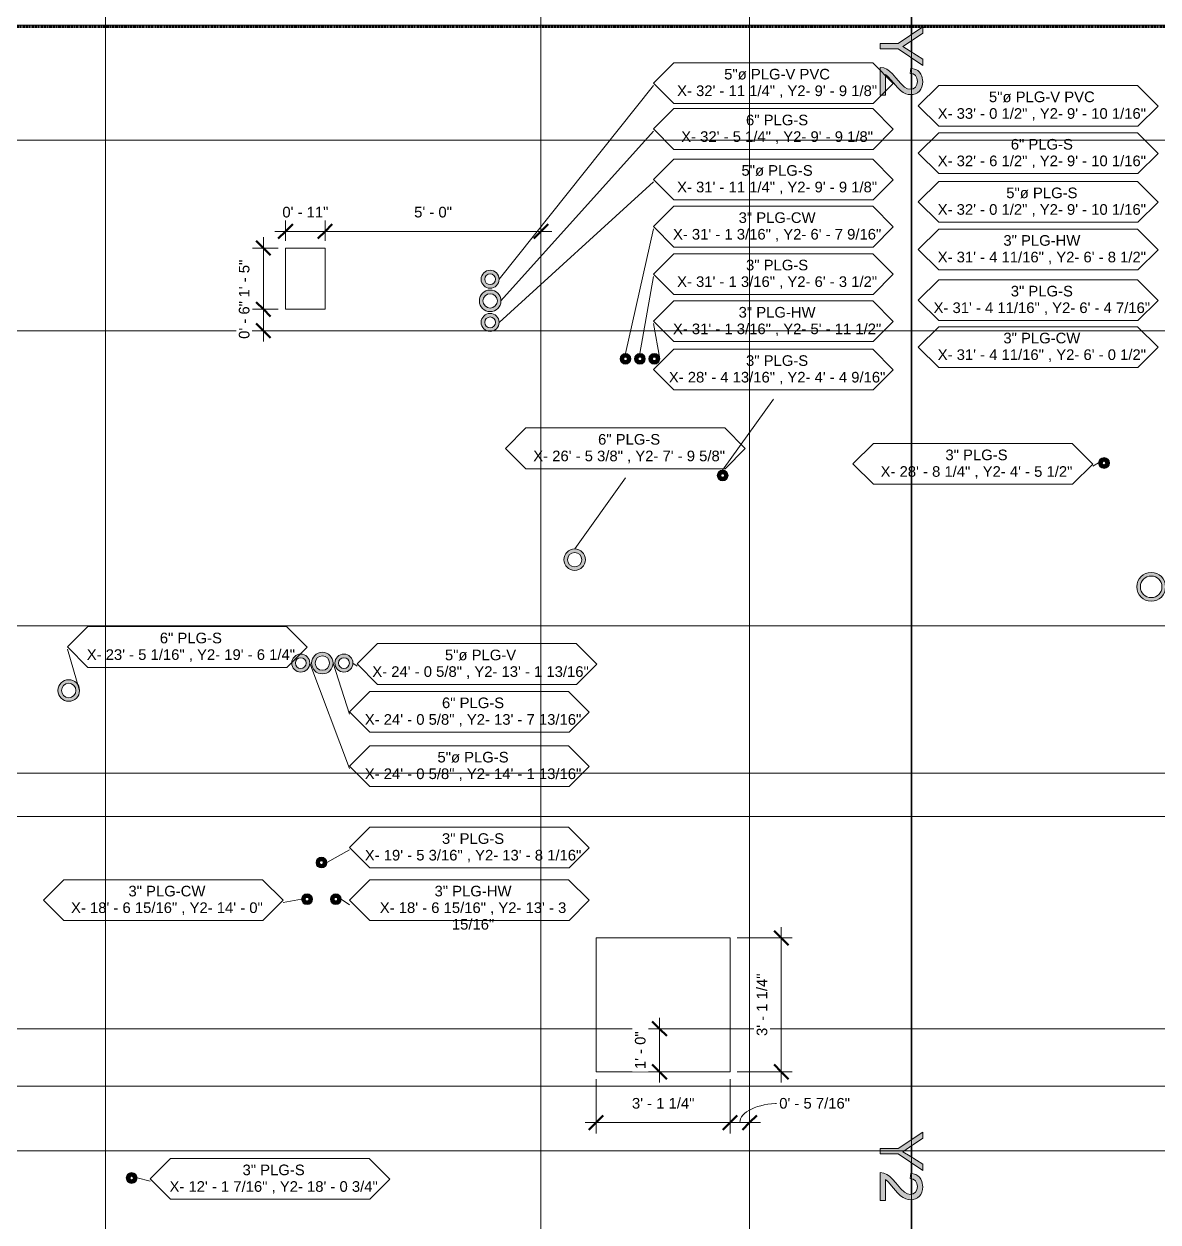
# Model space of a CAD drawing. Header units: inches. Extents: x -3670 to 241, y -250 to 1795.
# Drawn here: x -2154.7 to -1839.5, y 439.3 to 772.3 of the extents above; entities that cross this region are included whole.
import ezdxf

# ---------------------------------------------------------------- set-up
doc = ezdxf.new("R2010")
doc.units = ezdxf.units.IN
doc.header["$MEASUREMENT"] = 0
doc.linetypes.add('Dash', pattern=[0.25, 0.125, -0.125])
for name, color, linetype, lineweight in [('A-ANNO-DIMS', 211, 'Continuous', 9), ('A-ANNO-DIMS-32', 211, 'Continuous', 9), ('A-ANNO-MATC', 214, 'Dash', 140), ('A-DETL-MBND', 5, 'Continuous', 9), ('A-FLOR', 252, 'Continuous', 18), ('A-GENM', 13, 'Continuous', 9), ('A-GENM-IDEN', 13, 'Continuous', 9), ('S-GRID', 1, 'Continuous', 9)]:
    doc.layers.add(name, color=color, linetype=linetype, lineweight=lineweight)
doc.styles.add('Arial_1', font='arial.ttf', dxfattribs={"height": 2.950599})
doc.dimstyles.new('Linear_-_3_32__QAQC', dxfattribs={"dimscale": 12, "dimtxt": 3, "dimasz": 0.333333, "dimexe": 0.25, "dimexo": 0.166667, "dimgap": 0.25, "dimtad": 1, "dimdec": 4, "dimrnd": 0.0625, "dimzin": 1, "dimdsep": 46, "dimlunit": 4, "dimtxsty": 'Arial_1', "dimblk1": 'OBLIQUE', "dimblk2": 'OBLIQUE', "dimsah": 1, "dimcen": 0.09, "dimdle": 0.25, "dimadec": 0, "dimazin": 0, "dimtfac": 1, "dimtdec": 4, "dimtix": 1, "dimtmove": 0, "dimatfit": 3, "dimfxl": 1, "dimtvp": 1, "dimtfill": 1, "dimfrac": 2, "dimtolj": 1, "dimtzin": 0, "dimarcsym": 2})
doc.dimstyles.new('Linear_-_3_32__QAQC_2', dxfattribs={"dimscale": 12, "dimtxt": 3, "dimasz": 0.333333, "dimexe": 0.25, "dimexo": 0.166667, "dimgap": 0.25, "dimtad": 1, "dimdec": 4, "dimrnd": 0.0625, "dimzin": 1, "dimdsep": 46, "dimlunit": 4, "dimtxsty": 'Arial_1', "dimblk1": 'OBLIQUE', "dimblk2": 'OBLIQUE', "dimsah": 1, "dimcen": 0.09, "dimdle": 0.25, "dimadec": 0, "dimazin": 0, "dimtfac": 1, "dimtdec": 4, "dimtix": 1, "dimtmove": 1, "dimatfit": 3, "dimfxl": 1, "dimtvp": 1, "dimtfill": 1, "dimfrac": 2, "dimtolj": 1, "dimtzin": 0, "dimarcsym": 2})

# ---------------------------------------------------------------- blocks, each defined once
blk = doc.blocks.new('TBC_Round Sleeve - Floor or Wall - TBC_Round Sleeve - Floor or Wall-1542576-01 - SECOND LEVEL - PENENTRATIONS')
at = {"layer": 'A-DETL-MBND'}
h = blk.add_hatch(color=256, dxfattribs=at)
h.paths.add_polyline_path([(-4, 0), (-3.86, -1.04), (-3.46, -2), (-2.83, -2.83), (-2, -3.46), (-1.04, -3.86), (0, -4), (1.04, -3.86), (2, -3.46), (2.83, -2.83), (3.46, -2), (3.86, -1.04), (4, 0), (3.86, 1.04), (3.46, 2), (2.83, 2.83), (2, 3.46), (1.04, 3.86), (0, 4), (-1.04, 3.86), (-2, 3.46), (-2.83, 2.83), (-3.46, 2), (-3.86, 1.04)], flags=0)
h.paths.add_polyline_path([(-3, 0), (-2.9, 0.78), (-2.6, 1.5), (-2.12, 2.12), (-1.5, 2.6), (-0.78, 2.9), (0, 3), (0.78, 2.9), (1.5, 2.6), (2.12, 2.12), (2.6, 1.5), (2.9, 0.78), (3, 0), (2.9, -0.78), (2.6, -1.5), (2.12, -2.12), (1.5, -2.6), (0.78, -2.9), (0, -3), (-0.78, -2.9), (-1.5, -2.6), (-2.12, -2.12), (-2.6, -1.5), (-2.9, -0.78)], flags=0)
for radius, start, end in [(4, 360, 180), (3, 0, 180), (4, 180, 360), (3, 180, 0)]:
    blk.add_arc((0, 0), radius, start, end, dxfattribs=at)
blk = doc.blocks.new('TBC_Round Sleeve - Floor or Wall - TBC_Round Sleeve - Floor or Wall-1542573-01 - SECOND LEVEL - PENENTRATIONS')
at = {"layer": 'A-DETL-MBND'}
h = blk.add_hatch(color=256, dxfattribs=at)
h.paths.add_polyline_path([(-1.5, 0), (-1.45, -0.39), (-1.3, -0.75), (-1.06, -1.06), (-0.75, -1.3), (-0.39, -1.45), (0, -1.5), (0.39, -1.45), (0.75, -1.3), (1.06, -1.06), (1.3, -0.75), (1.45, -0.39), (1.5, 0), (1.45, 0.39), (1.3, 0.75), (1.06, 1.06), (0.75, 1.3), (0.39, 1.45), (0, 1.5), (-0.39, 1.45), (-0.75, 1.3), (-1.06, 1.06), (-1.3, 0.75), (-1.45, 0.39)], flags=0)
h.paths.add_polyline_path([(-0.5, 0), (-0.48, 0.13), (-0.43, 0.25), (-0.35, 0.35), (-0.25, 0.43), (-0.13, 0.48), (0, 0.5), (0.13, 0.48), (0.25, 0.43), (0.35, 0.35), (0.43, 0.25), (0.48, 0.13), (0.5, 0), (0.48, -0.13), (0.43, -0.25), (0.35, -0.35), (0.25, -0.43), (0.13, -0.48), (0, -0.5), (-0.13, -0.48), (-0.25, -0.43), (-0.35, -0.35), (-0.43, -0.25), (-0.48, -0.13)], flags=0)
for radius, start, end in [(1.5, 360, 180), (0.5, 0, 180), (1.5, 180, 360), (0.5, 180, 0)]:
    blk.add_arc((0, 0), radius, start, end, dxfattribs=at)
blk = doc.blocks.new('TBC_Round Sleeve - Floor or Wall - TBC_Round Sleeve - Floor or Wall-1542574-01 - SECOND LEVEL - PENENTRATIONS')
at = {"layer": 'A-DETL-MBND'}
h = blk.add_hatch(color=256, dxfattribs=at)
h.paths.add_polyline_path([(-2.5, 0), (-2.41, -0.65), (-2.17, -1.25), (-1.77, -1.77), (-1.21, -2.18), (-0.65, -2.41), (0, -2.5), (0.65, -2.41), (1.25, -2.17), (1.77, -1.77), (2.17, -1.25), (2.41, -0.65), (2.5, 0), (2.41, 0.65), (2.17, 1.25), (1.77, 1.77), (1.25, 2.17), (0.65, 2.41), (0, 2.5), (-0.65, 2.41), (-1.25, 2.17), (-1.77, 1.77), (-2.17, 1.25), (-2.41, 0.65)], flags=0)
h.paths.add_polyline_path([(-1.5, 0), (-1.45, 0.39), (-1.3, 0.75), (-1.06, 1.06), (-0.75, 1.3), (-0.39, 1.45), (0, 1.5), (0.39, 1.45), (0.75, 1.3), (1.06, 1.06), (1.3, 0.75), (1.45, 0.39), (1.5, 0), (1.45, -0.39), (1.3, -0.75), (1.06, -1.06), (0.75, -1.3), (0.39, -1.45), (0, -1.5), (-0.39, -1.45), (-0.75, -1.3), (-1.06, -1.06), (-1.3, -0.75), (-1.45, -0.39)], flags=0)
for radius, start, end in [(2.5, 360, 180), (1.5, 0, 180), (2.5, 180, 360), (1.5, 180, 0)]:
    blk.add_arc((0, 0), radius, start, end, dxfattribs=at)
blk = doc.blocks.new('TBC_Round Sleeve - Floor or Wall - TBC_Round Sleeve - Floor or Wall-1542575-01 - SECOND LEVEL - PENENTRATIONS')
at = {"layer": 'A-DETL-MBND'}
h = blk.add_hatch(color=256, dxfattribs=at)
h.paths.add_polyline_path([(-3, 0), (-2.9, -0.78), (-2.6, -1.5), (-2.12, -2.12), (-1.5, -2.6), (-0.78, -2.9), (0, -3), (0.78, -2.9), (1.5, -2.6), (2.12, -2.12), (2.6, -1.5), (2.9, -0.78), (3, 0), (2.9, 0.78), (2.6, 1.5), (2.12, 2.12), (1.5, 2.6), (0.78, 2.9), (0, 3), (-0.78, 2.9), (-1.5, 2.6), (-2.12, 2.12), (-2.6, 1.5), (-2.9, 0.78), (-2.97, 0.19)], flags=0)
h.paths.add_polyline_path([(-2, 0), (-1.93, 0.52), (-1.73, 1), (-1.41, 1.41), (-1, 1.73), (-0.52, 1.93), (0, 2), (0.52, 1.93), (1, 1.73), (1.41, 1.41), (1.73, 1), (1.93, 0.52), (2, 0), (1.93, -0.52), (1.73, -1), (1.41, -1.41), (1, -1.73), (0.52, -1.93), (0, -2), (-0.52, -1.93), (-1, -1.73), (-1.41, -1.41), (-1.73, -1), (-1.93, -0.52)], flags=0)
for radius, start, end in [(3, 360, 180), (2, 0, 180), (3, 180, 360), (2, 180, 0)]:
    blk.add_arc((0, 0), radius, start, end, dxfattribs=at)
blk = doc.blocks.new('Control_Line - TBC_3D ControlLine_Y-1534558-01 - SECOND LEVEL - PENENTRATIONS')
at = {"layer": 'A-GENM'}
h = blk.add_hatch(color=256, dxfattribs=at)
h.paths.add_polyline_path([(1536, -0.06), (1536, 0.12), (1534.81, 0.12), (1534.64, -0.13), (1536, -0.12), (1536, -0.09)], flags=0)
h.paths.add_polyline_path([(1533.19, 0.12), (1529.89, 0.12), (1530.05, -0.13), (1533.03, -0.12), (1533.19, 0.12)], flags=0)
h.paths.add_polyline_path([(1528.31, -0.13), (1528.14, 0.12), (1431.14, 0.12), (1431.5, -0.13), (1526.12, -0.13)], flags=0)
h.paths.add_polyline_path([(1430.67, 0.11), (1430.67, 0.12), (1237.73, 0.11), (1237.76, -0.13), (1430.67, -0.12), (1430.67, 0.09)], flags=0)
h.paths.add_polyline_path([(1236.25, -0.13), (1236.2, 0.12), (1231.94, 0.11), (1231.9, -0.13), (1236.13, -0.13)], flags=0)
h.paths.add_polyline_path([(1230.46, 0.12), (1227.6, 0.11), (1227.44, -0.13), (1230.4, -0.11), (1230.46, 0.12)], flags=0)
h.paths.add_polyline_path([(1225.99, 0.12), (1222.69, 0.11), (1222.85, -0.13), (1225.84, -0.11), (1225.99, 0.12)], flags=0)
h.paths.add_polyline_path([(1221.11, -0.13), (1220.94, 0.12), (1070.11, 0.11), (1070, 0), (1070.13, -0.13), (1218.92, -0.13)], flags=0)
h.paths.add_polyline_path([(1070, 0), (1069.99, 0.01), (1069.88, 0.12), (930.53, 0.11), (930.56, -0.13), (1069.89, -0.11), (1069.98, -0.02)], flags=0)
h.paths.add_polyline_path([(929.05, -0.13), (929, 0.12), (924.75, 0.11), (924.7, -0.13), (928.93, -0.13)], flags=0)
h.paths.add_polyline_path([(923.26, 0.12), (920.41, 0.11), (920.24, -0.13), (923.2, -0.11), (923.26, 0.12)], flags=0)
h.paths.add_polyline_path([(918.79, 0.12), (915.49, 0.11), (915.65, -0.13), (918.64, -0.11), (918.79, 0.12)], flags=0)
h.paths.add_polyline_path([(913.91, -0.13), (913.74, 0.12), (623.33, 0.12), (623.36, -0.13), (911.72, -0.13)], flags=0)
h.paths.add_polyline_path([(621.85, -0.13), (621.8, 0.12), (617.55, 0.12), (617.5, -0.13), (621.73, -0.13)], flags=0)
h.paths.add_polyline_path([(616.06, 0.12), (613.21, 0.12), (613.04, -0.13), (616, -0.12), (616.06, 0.12)], flags=0)
h.paths.add_polyline_path([(611.59, 0.12), (608.29, 0.12), (608.45, -0.13), (611.44, -0.12), (611.59, 0.12)], flags=0)
h.paths.add_polyline_path([(606.71, -0.13), (606.54, 0.12), (372.54, 0.12), (372.9, -0.13), (604.52, -0.13)], flags=0)
h.paths.add_polyline_path([(372.07, -0.06), (372.07, 0.12), (316.13, 0.12), (316.16, -0.13), (372.07, -0.12), (372.07, -0.08)], flags=0)
h.paths.add_polyline_path([(314.65, -0.13), (314.6, 0.12), (310.35, 0.12), (310.3, -0.13), (314.53, -0.13)], flags=0)
h.paths.add_polyline_path([(308.86, 0.12), (306.01, 0.12), (305.84, -0.13), (308.8, -0.12), (308.86, 0.12)], flags=0)
h.paths.add_polyline_path([(304.39, 0.12), (301.09, 0.12), (301.25, -0.13), (304.24, -0.12), (304.39, 0.12)], flags=0)
h.paths.add_polyline_path([(299.51, -0.13), (299.34, 0.12), (222.54, 0.12), (222.9, -0.13), (297.92, -0.13)], flags=0)
h.paths.add_polyline_path([(222.07, 0.09), (222.07, 0.12), (99.94, 0.12), (100.3, -0.13), (222.07, -0.12), (222.07, 0.08)], flags=0)
h.paths.add_polyline_path([(99.47, 0.11), (99.47, 0.12), (8.93, 0.12), (8.96, -0.13), (99.47, -0.12), (99.47, 0.11)], flags=0)
h.paths.add_polyline_path([(7.45, -0.13), (7.4, 0.12), (3.15, 0.12), (3.1, -0.13), (7.33, -0.13)], flags=0)
h = blk.add_hatch(color=256, dxfattribs=at)
h.paths.add_polyline_path([(623.54, -7.23), (617.74, -7.23), (618.41, -6.48), (620.1, -5.06), (621.39, -3.93), (622.22, -3.04), (622.74, -2.3), (623.09, -1.59), (623.29, -0.9), (623.36, -0.19), (623.29, 0.48), (623.11, 1.1), (622.81, 1.66), (622.38, 2.16), (621.85, 2.57), (621.23, 2.87), (620.53, 3.04), (619.74, 3.1), (618.25, 2.89), (617.64, 2.62), (617.1, 2.25), (616.66, 1.78), (616.33, 1.21), (615.97, -0.22), (617.45, -0.4), (617.61, 0.44), (618.07, 1.09), (618.79, 1.49), (619.71, 1.63), (620.58, 1.49), (621.28, 1.07), (621.73, 0.46), (621.88, -0.28), (621.72, -1.11), (621.24, -1.95), (620.28, -3), (618.69, -4.41), (617.61, -5.32), (616.84, -6.13), (616.31, -6.9), (615.95, -7.69), (615.79, -8.71), (623.54, -8.71)], flags=0)
h.paths.add_polyline_path([(615.23, 3.1), (613.49, 3.1), (609.99, -2.39), (606.27, 3.1), (604.52, 3.1), (609.14, -3.71), (609.14, -8.71), (610.62, -8.71), (610.62, -3.71), (614.01, 1.3)], flags=0)
h = blk.add_hatch(color=256, dxfattribs=at)
h.paths.add_polyline_path([(930.74, -8.71), (930.74, -7.23), (924.94, -7.23), (925.61, -6.48), (927.3, -5.06), (928.59, -3.93), (929.42, -3.04), (929.94, -2.3), (930.29, -1.59), (930.49, -0.9), (930.56, -0.19), (930.49, 0.48), (930.31, 1.1), (930.01, 1.66), (929.58, 2.16), (929.05, 2.57), (928.43, 2.87), (927.73, 3.04), (926.94, 3.1), (925.45, 2.89), (924.84, 2.62), (924.3, 2.25), (923.86, 1.78), (923.53, 1.21), (923.17, -0.22), (924.65, -0.4), (924.81, 0.44), (925.27, 1.09), (925.99, 1.49), (926.91, 1.63), (927.78, 1.49), (928.48, 1.07), (928.93, 0.46), (929.08, -0.28), (928.92, -1.11), (928.44, -1.95), (927.48, -3), (925.89, -4.41), (924.73, -5.41), (924.04, -6.13), (923.51, -6.9), (923.15, -7.69), (922.99, -8.71), (924.73, -8.71)], flags=0)
h.paths.add_polyline_path([(922.43, 3.1), (920.69, 3.1), (917.19, -2.39), (913.47, 3.1), (911.72, 3.1), (916.34, -3.71), (916.34, -8.71), (917.82, -8.71), (917.82, -3.71), (921.21, 1.3)], flags=0)
for p, q in [((606.54, 0.12), (372.53, 0.12)), ((606.27, 3.1), (604.52, 3.1)), ((604.52, 3.1), (609.14, -3.71)), ((608.73, -0.53), (606.27, 3.1)), ((611.59, 0.12), (608.28, 0.12)), ((610.62, -3.71), (615.23, 3.1)), ((613.49, 3.1), (611.25, -0.4)), ((616.06, 0.12), (613.21, 0.12)), ((615.23, 3.1), (613.49, 3.1)), ((616.33, 1.21), (615.97, -0.22)), ((616.66, 1.78), (616.33, 1.21)), ((617.1, 2.25), (616.66, 1.78)), ((617.64, 2.62), (617.1, 2.25)), ((617.45, -0.4), (617.61, 0.44)), ((621.8, 0.12), (617.55, 0.12)), ((617.61, 0.44), (618.07, 1.09)), ((618.25, 2.89), (617.64, 2.62)), ((618.07, 1.09), (618.79, 1.49)), ((619.74, 3.1), (618.25, 2.89)), ((618.79, 1.49), (619.71, 1.63)), ((619.71, 1.63), (620.58, 1.49)), ((620.53, 3.04), (619.74, 3.1)), ((621.23, 2.87), (620.53, 3.04)), ((620.58, 1.49), (621.28, 1.07)), ((621.85, 2.57), (621.23, 2.87)), ((621.28, 1.07), (621.73, 0.46)), ((621.73, 0.46), (621.88, -0.28)), ((622.38, 2.16), (621.85, 2.57)), ((622.81, 1.66), (622.38, 2.16)), ((623.11, 1.1), (622.81, 1.66)), ((623.29, 0.48), (623.11, 1.1)), ((623.36, -0.19), (623.29, 0.48)), ((913.74, 0.12), (623.33, 0.12)), ((913.47, 3.1), (911.72, 3.1)), ((911.72, 3.1), (916.34, -3.71)), ((915.93, -0.53), (913.47, 3.1)), ((918.79, 0.12), (915.48, 0.12)), ((917.82, -3.71), (922.43, 3.1)), ((920.69, 3.1), (918.45, -0.4)), ((923.26, 0.12), (920.41, 0.12)), ((922.43, 3.1), (920.69, 3.1)), ((923.53, 1.21), (923.17, -0.22)), ((923.86, 1.78), (923.53, 1.21)), ((924.3, 2.25), (923.86, 1.78)), ((924.84, 2.62), (924.3, 2.25)), ((924.65, -0.4), (924.81, 0.44)), ((929, 0.12), (924.75, 0.12)), ((924.81, 0.44), (925.27, 1.09)), ((925.45, 2.89), (924.84, 2.62)), ((925.27, 1.09), (925.99, 1.49)), ((926.94, 3.1), (925.45, 2.89)), ((925.99, 1.49), (926.91, 1.63)), ((926.91, 1.63), (927.78, 1.49)), ((927.73, 3.04), (926.94, 3.1)), ((928.43, 2.87), (927.73, 3.04)), ((927.78, 1.49), (928.48, 1.07)), ((929.05, 2.57), (928.43, 2.87)), ((928.48, 1.07), (928.93, 0.46)), ((928.93, 0.46), (929.08, -0.28)), ((929.58, 2.16), (929.05, 2.57)), ((930.01, 1.66), (929.58, 2.16)), ((930.31, 1.1), (930.01, 1.66)), ((930.49, 0.48), (930.31, 1.1)), ((930.56, -0.19), (930.49, 0.48)), ((1069.94, 0.12), (930.53, 0.12)), ((372.9, -0.13), (606.71, -0.13)), ((608.45, -0.13), (611.43, -0.13)), ((609.99, -2.39), (608.73, -0.53)), ((611.25, -0.4), (609.99, -2.39)), ((613.04, -0.13), (615.99, -0.13)), ((615.97, -0.22), (617.45, -0.4)), ((617.5, -0.13), (621.85, -0.13)), ((620.28, -3), (618.69, -4.41)), ((621.24, -1.95), (620.28, -3)), ((621.72, -1.11), (621.24, -1.95)), ((621.39, -3.93), (622.22, -3.04)), ((621.88, -0.28), (621.72, -1.11)), ((622.22, -3.04), (622.74, -2.3)), ((622.74, -2.3), (623.09, -1.59)), ((623.09, -1.59), (623.29, -0.9)), ((623.29, -0.9), (623.36, -0.19)), ((623.35, -0.13), (913.91, -0.13)), ((915.65, -0.13), (918.63, -0.13)), ((917.19, -2.39), (915.93, -0.53)), ((918.45, -0.4), (917.19, -2.39)), ((920.24, -0.13), (923.19, -0.13)), ((923.17, -0.22), (924.65, -0.4)), ((924.7, -0.13), (929.05, -0.13)), ((927.48, -3), (925.89, -4.41)), ((928.44, -1.95), (927.48, -3)), ((928.92, -1.11), (928.44, -1.95)), ((928.59, -3.93), (929.42, -3.04)), ((929.08, -0.28), (928.92, -1.11)), ((929.42, -3.04), (929.94, -2.3)), ((929.94, -2.3), (930.29, -1.59)), ((930.29, -1.59), (930.49, -0.9)), ((930.49, -0.9), (930.56, -0.19)), ((930.55, -0.13), (1069.94, -0.13)), ((609.14, -3.71), (609.14, -8.71)), ((610.62, -8.71), (610.62, -3.71)), ((616.84, -6.13), (616.31, -6.9)), ((617.61, -5.32), (616.84, -6.13)), ((618.69, -4.41), (617.61, -5.32)), ((617.74, -7.23), (618.41, -6.48)), ((618.41, -6.48), (620.1, -5.06)), ((620.1, -5.06), (621.39, -3.93)), ((916.34, -3.71), (916.34, -8.71)), ((917.82, -8.71), (917.82, -3.71)), ((924.04, -6.13), (923.51, -6.9)), ((924.81, -5.32), (924.04, -6.13)), ((925.89, -4.41), (924.81, -5.32)), ((924.94, -7.23), (925.61, -6.48)), ((925.61, -6.48), (927.3, -5.06)), ((927.3, -5.06), (928.59, -3.93)), ((609.14, -8.71), (610.62, -8.71)), ((615.95, -7.69), (615.79, -8.71)), ((615.79, -8.71), (623.54, -8.71)), ((616.31, -6.9), (615.95, -7.69)), ((623.54, -7.23), (617.74, -7.23)), ((623.54, -8.71), (623.54, -7.23)), ((916.34, -8.71), (917.82, -8.71)), ((923.15, -7.69), (922.99, -8.71)), ((922.99, -8.71), (930.74, -8.71)), ((923.51, -6.9), (923.15, -7.69)), ((930.74, -7.23), (924.94, -7.23)), ((930.74, -8.71), (930.74, -7.23))]:
    blk.add_line(p, q, dxfattribs=at)
blk = doc.blocks.new('TBC_Sleeve Element Tag_v2 - Sleeves Located-1541821-01 - SECOND LEVEL - PENENTRATIONS')
at = {"layer": 'A-GENM-IDEN'}
for p, q in [((-0.423, 0.029), (-0.6, -0.148)), ((1.303, 0.029), (-0.423, 0.029)), ((1.482, -0.15), (1.303, 0.029)), ((-0.6, -0.148), (-0.423, -0.325)), ((1.307, -0.325), (1.482, -0.15)), ((-0.423, -0.325), (1.307, -0.325))]:
    blk.add_line(p, q, dxfattribs=at)
blk = doc.blocks.new('DIMBLOCK32-01 - SECOND LEVEL - PENENTRATIONS')
at = {"layer": 'A-ANNO-DIMS-32', "transparency": 16777216}
for p, q in [((-2084, 693), (-2091.14, 693)), ((-2088.14, 684), (-2088.14, 696)), ((-2088.14, 693), (-2084, 693)), ((-2088.97, 687), (-2085.14, 687)), ((-2088.14, 687), (-2088.97, 687))]:
    blk.add_line(p, q, dxfattribs=at)
at = {"layer": 'A-ANNO-DIMS-32', "lineweight": 50, "transparency": 16777216}
for p, q in [((-2088.14, 693), (-2090.14, 695)), ((-2088.14, 693), (-2086.14, 691)), ((-2088.14, 687), (-2090.14, 689)), ((-2088.14, 687), (-2086.14, 685))]:
    blk.add_line(p, q, dxfattribs=at)
at = {"layer": 'A-ANNO-DIMS-32', "color": 0, "transparency": 16777216, "insert": (-2094.97, 684.76), "char_height": 2.951, "width": 12.5723, "attachment_point": 1, "rotation": 90, "line_spacing_factor": 0.938532, "style": 'Arial_1', "bg_fill": 3, "box_fill_scale": 1.25, "bg_fill_color": 0, "bg_fill_transparency": 0}
blk.add_mtext('0\' - 6"', dxfattribs=at)
blk = doc.blocks.new('_Oblique')
at = {"color": 0, "linetype": 'ByBlock', "lineweight": -2}
blk.add_line((-0.5, -0.5), (0.5, 0.5), dxfattribs=at)
blk = doc.blocks.new('DIMBLOCK33-01 - SECOND LEVEL - PENENTRATIONS')
at = {"layer": 'A-ANNO-DIMS-32', "transparency": 16777216}
for p, q in [((-2088.14, 690), (-2088.14, 713)), ((-2084, 710), (-2091.14, 710)), ((-2088.14, 710), (-2084, 710)), ((-2084, 693), (-2091.14, 693)), ((-2088.14, 693), (-2084, 693))]:
    blk.add_line(p, q, dxfattribs=at)
at = {"layer": 'A-ANNO-DIMS-32', "lineweight": 50, "transparency": 16777216}
for p, q in [((-2088.14, 710), (-2090.14, 712)), ((-2088.14, 710), (-2086.14, 708)), ((-2088.14, 693), (-2090.14, 695)), ((-2088.14, 693), (-2086.14, 691))]:
    blk.add_line(p, q, dxfattribs=at)
at = {"layer": 'A-ANNO-DIMS-32', "color": 0, "transparency": 16777216, "insert": (-2094.97, 696.26), "char_height": 2.951, "width": 12.5723, "attachment_point": 1, "rotation": 90, "line_spacing_factor": 0.938532, "style": 'Arial_1', "bg_fill": 3, "box_fill_scale": 1.25, "bg_fill_color": 0, "bg_fill_transparency": 0}
blk.add_mtext('1\' - 5"', dxfattribs=at)
blk = doc.blocks.new('DIMBLOCK34-01 - SECOND LEVEL - PENENTRATIONS')
at = {"layer": 'A-ANNO-DIMS-32', "transparency": 16777216}
for p, q in [((-2082, 712), (-2082, 717.63)), ((-2071, 712), (-2071, 717.63)), ((-2085, 714.63), (-2068, 714.63)), ((-2082, 714.63), (-2082, 712)), ((-2071, 714.63), (-2071, 712))]:
    blk.add_line(p, q, dxfattribs=at)
at = {"layer": 'A-ANNO-DIMS-32', "lineweight": 50, "transparency": 16777216}
for p, q in [((-2082, 714.63), (-2080, 716.63)), ((-2071, 714.63), (-2069, 716.63)), ((-2082, 714.63), (-2084, 712.63)), ((-2071, 714.63), (-2073, 712.63))]:
    blk.add_line(p, q, dxfattribs=at)
at = {"layer": 'A-ANNO-DIMS-32', "color": 0, "transparency": 16777216, "insert": (-2082.87, 721.46), "char_height": 2.951, "width": 15.2862, "attachment_point": 1, "line_spacing_factor": 0.938532, "style": 'Arial_1', "bg_fill": 3, "box_fill_scale": 1.25, "bg_fill_color": 0, "bg_fill_transparency": 0}
blk.add_mtext('0\' - 11"', dxfattribs=at)
blk = doc.blocks.new('DIMBLOCK35-01 - SECOND LEVEL - PENENTRATIONS')
at = {"layer": 'A-ANNO-DIMS-32', "transparency": 16777216}
for p, q in [((-2071, 712), (-2071, 717.63)), ((-2074, 714.63), (-2008, 714.63)), ((-2071, 714.63), (-2071, 712)), ((-2011, 715.46), (-2011, 711.63)), ((-2011, 714.63), (-2011, 715.46))]:
    blk.add_line(p, q, dxfattribs=at)
at = {"layer": 'A-ANNO-DIMS-32', "lineweight": 50, "transparency": 16777216}
for p, q in [((-2071, 714.63), (-2069, 716.63)), ((-2011, 714.63), (-2009, 716.63)), ((-2071, 714.63), (-2073, 712.63)), ((-2011, 714.63), (-2013, 712.63))]:
    blk.add_line(p, q, dxfattribs=at)
at = {"layer": 'A-ANNO-DIMS-32', "color": 0, "transparency": 16777216, "insert": (-2046.24, 721.46), "char_height": 2.951, "width": 12.5723, "attachment_point": 1, "line_spacing_factor": 0.938532, "style": 'Arial_1', "bg_fill": 3, "box_fill_scale": 1.25, "bg_fill_color": 0, "bg_fill_transparency": 0}
blk.add_mtext('5\' - 0"', dxfattribs=at)
blk = doc.blocks.new('DIMBLOCK172-01 - SECOND LEVEL - PENENTRATIONS')
at = {"layer": 'A-ANNO-DIMS-32', "transparency": 16777216}
for p, q in [((-1995.68, 479.01), (-1995.68, 463.91)), ((-1995.68, 466.91), (-1995.68, 479.01)), ((-1958.44, 479.01), (-1958.44, 463.91)), ((-1958.44, 466.91), (-1958.44, 479.01)), ((-1998.68, 466.91), (-1955.44, 466.91))]:
    blk.add_line(p, q, dxfattribs=at)
at = {"layer": 'A-ANNO-DIMS-32', "lineweight": 50, "transparency": 16777216}
for p, q in [((-1995.68, 466.91), (-1997.68, 464.91)), ((-1995.68, 466.91), (-1993.68, 468.91)), ((-1958.44, 466.91), (-1960.44, 464.91)), ((-1958.44, 466.91), (-1956.44, 468.91))]:
    blk.add_line(p, q, dxfattribs=at)
at = {"layer": 'A-ANNO-DIMS-32', "color": 0, "transparency": 16777216, "insert": (-1985.71, 473.74), "char_height": 2.9506, "width": 20.7692, "attachment_point": 1, "line_spacing_factor": 0.938532, "style": 'Arial_1', "bg_fill": 3, "box_fill_scale": 1.25, "bg_fill_color": 0, "bg_fill_transparency": 0}
blk.add_mtext('3\' - 1 1/4"', dxfattribs=at)
blk = doc.blocks.new('DIMBLOCK178-01 - SECOND LEVEL - PENENTRATIONS')
at = {"layer": 'A-ANNO-DIMS-32', "lineweight": 50, "transparency": 16777216}
for p, q in [((-1944.23, 518.23), (-1946.23, 520.23)), ((-1944.23, 518.23), (-1942.23, 516.23)), ((-1944.23, 481.01), (-1946.23, 483.01)), ((-1944.23, 481.01), (-1942.23, 479.01))]:
    blk.add_line(p, q, dxfattribs=at)
at = {"layer": 'A-ANNO-DIMS-32', "transparency": 16777216}
for p, q in [((-1944.23, 521.23), (-1944.23, 478.01)), ((-1956.44, 518.23), (-1941.23, 518.23)), ((-1944.23, 518.23), (-1956.44, 518.23)), ((-1956.44, 481.01), (-1941.23, 481.01)), ((-1944.23, 481.01), (-1956.44, 481.01))]:
    blk.add_line(p, q, dxfattribs=at)
at = {"layer": 'A-ANNO-DIMS-32', "color": 0, "transparency": 16777216, "insert": (-1951.06, 490.97), "char_height": 2.9506, "width": 20.7692, "attachment_point": 1, "rotation": 90, "line_spacing_factor": 0.938532, "style": 'Arial_1', "bg_fill": 3, "box_fill_scale": 1.25, "bg_fill_color": 0, "bg_fill_transparency": 0}
blk.add_mtext('3\' - 1 1/4"', dxfattribs=at)
blk = doc.blocks.new('DIMBLOCK179-01 - SECOND LEVEL - PENENTRATIONS')
at = {"layer": 'A-ANNO-DIMS-32', "transparency": 16777216}
for p, q in [((-1958.44, 479.01), (-1958.44, 463.91)), ((-1958.44, 466.91), (-1958.44, 479.01)), ((-1961.44, 466.91), (-1950, 466.91)), ((-1953, 467.74), (-1953, 463.91)), ((-1953, 466.91), (-1953, 467.74))]:
    blk.add_line(p, q, dxfattribs=at)
at = {"layer": 'A-ANNO-DIMS-32', "lineweight": 50, "transparency": 16777216}
for p, q in [((-1958.44, 466.91), (-1960.44, 464.91)), ((-1958.44, 466.91), (-1956.44, 468.91)), ((-1953, 466.91), (-1955, 464.91)), ((-1953, 466.91), (-1951, 468.91))]:
    blk.add_line(p, q, dxfattribs=at)
at = {"layer": 'A-ANNO-DIMS-32', "transparency": 16777216}
blk.add_ellipse((-1944.78, 466.91), major_axis=(10.94, 0), ratio=0.485247, start_param=1.570796, end_param=3.141593, dxfattribs=at)
at = {"layer": 'A-ANNO-DIMS-32', "color": 0, "transparency": 16777216, "insert": (-1944.78, 473.74), "char_height": 2.9506, "width": 23.4831, "attachment_point": 1, "line_spacing_factor": 0.938532, "style": 'Arial_1', "bg_fill": 3, "box_fill_scale": 1.25, "bg_fill_color": 0, "bg_fill_transparency": 0}
blk.add_mtext('0\' - 5 7/16"', dxfattribs=at)
blk = doc.blocks.new('DIMBLOCK180-01 - SECOND LEVEL - PENENTRATIONS')
at = {"layer": 'A-ANNO-DIMS-32', "transparency": 16777216}
for p, q in [((-1977.23, 493), (-1981.06, 493)), ((-1978.06, 496), (-1978.06, 478.01)), ((-1978.06, 493), (-1977.23, 493)), ((-1977.23, 481.01), (-1981.06, 481.01)), ((-1978.06, 481.01), (-1977.23, 481.01))]:
    blk.add_line(p, q, dxfattribs=at)
at = {"layer": 'A-ANNO-DIMS-32', "lineweight": 50, "transparency": 16777216}
for p, q in [((-1978.06, 493), (-1980.06, 495)), ((-1978.06, 493), (-1976.06, 491)), ((-1978.06, 481.01), (-1980.06, 483.01)), ((-1978.06, 481.01), (-1976.06, 479.01))]:
    blk.add_line(p, q, dxfattribs=at)
at = {"layer": 'A-ANNO-DIMS-32', "color": 0, "transparency": 16777216, "insert": (-1984.89, 481.77), "char_height": 2.951, "width": 12.5723, "attachment_point": 1, "rotation": 90, "line_spacing_factor": 0.938532, "style": 'Arial_1', "bg_fill": 3, "box_fill_scale": 1.25, "bg_fill_color": 0, "bg_fill_transparency": 0}
blk.add_mtext('1\' - 0"', dxfattribs=at)

msp = doc.modelspace()

# ---------------------------------------------------------------- linework, layer by layer
at = {"layer": 'A-ANNO-MATC'}
msp.add_line((-3669.70326, 771.58092), (239.08765, 771.58092), dxfattribs=at)
at = {"layer": 'A-FLOR'}
for p, q in [((-2082, 693), (-2082, 710)), ((-2082, 710), (-2071, 710)), ((-2071, 710), (-2071, 693)), ((-2071, 693), (-2082, 693)), ((-1995.685, 518.23121), (-1958.435, 518.23121)), ((-1995.685, 481.00807), (-1995.685, 518.23121)), ((-1958.435, 518.23121), (-1958.435, 481.00807)), ((-1958.435, 481.00807), (-1995.685, 481.00807))]:
    msp.add_line(p, q, dxfattribs=at)
for centre, radius, start, end in [((-2025.125, 701.33387), 2.5, 90, 270), ((-2025.125, 701.33387), 2.5, 270, 90), ((-2025.125, 695.31807), 3, 90, 270), ((-2025.125, 695.31807), 3, 270, 90), ((-2025.125, 689.33499), 2.5, 90, 270), ((-2025.125, 689.33499), 2.5, 270, 90), ((-1987.5025, 679.2075), 1.5, 90, 270), ((-1987.5025, 679.2075), 1.5, 270, 90), ((-1983.50163, 679.20711), 1.5, 90, 270), ((-1983.50163, 679.20711), 1.5, 270, 90), ((-1979.50215, 679.2075), 1.5, 90, 270), ((-1979.50215, 679.2075), 1.5, 270, 90), ((-1854.50087, 650.25039), 1.5, 90, 270), ((-1854.50087, 650.25039), 1.5, 270, 90), ((-1960.50087, 646.77039), 1.5, 90, 270), ((-1960.50087, 646.77039), 1.5, 270, 90), ((-2001.62542, 623.37586), 3, 90, 270), ((-2001.62542, 623.37586), 3, 270, 90), ((-1841.39988, 615.82756), 4, 90, 270), ((-1841.39988, 615.82756), 4, 270, 90), ((-2077.75743, 594.63401), 2.5, 90, 270), ((-2077.75743, 594.63401), 2.5, 270, 90), ((-2071.75743, 594.63401), 3, 90, 270), ((-2071.75743, 594.63401), 3, 270, 90), ((-2065.75743, 594.63401), 2.5, 90, 270), ((-2065.75743, 594.63401), 2.5, 270, 90), ((-2142.24046, 587.0072), 3, 90, 270), ((-2142.24046, 587.0072), 3, 270, 90), ((-2072.00905, 539.17595), 1.5, 90, 270), ((-2072.00905, 539.17595), 1.5, 270, 90), ((-2076.00818, 528.99807), 1.5, 90, 270), ((-2076.00818, 528.99807), 1.5, 270, 90), ((-2068.00818, 528.99807), 1.5, 90, 270), ((-2068.00818, 528.99807), 1.5, 270, 90), ((-2124.75837, 451.49845), 1.5, 90, 270), ((-2124.75837, 451.49845), 1.5, 270, 90)]:
    msp.add_arc(centre, radius, start, end, dxfattribs=at)
at = {"layer": 'A-GENM-IDEN'}
for p, q in [((-2022.625, 701.33387), (-1979.68779, 755.18918)), ((-2022.125, 695.31807), (-1979.68779, 742.44888)), ((-2022.625, 689.33499), (-1979.68779, 728.42167)), ((-1987.5025, 680.7075), (-1979.68779, 715.30511)), ((-1983.50163, 680.70711), (-1979.68779, 702.12521)), ((-1978.00215, 679.2075), (-1979.68779, 689.00005)), ((-1960.50087, 648.27039), (-1946.38403, 668.02044)), ((-1856.00087, 650.25039), (-1857.66111, 649.35374)), ((-2001.62542, 626.37586), (-1987.50858, 646.12592)), ((-2139.24046, 587.0072), (-2142.61426, 598.4547)), ((-2075.25743, 594.63401), (-2064.19299, 565.3286)), ((-2068.75743, 594.63401), (-2064.19299, 580.42679)), ((-2063.25743, 594.63401), (-2062.10858, 593.73737)), ((-2070.50905, 539.17595), (-2064.19299, 542.70118)), ((-2077.50818, 528.99807), (-2082.66701, 528.10142)), ((-2066.50818, 528.99807), (-2064.19299, 527.45237)), ((-2123.25837, 451.49845), (-2119.61216, 450.60181))]:
    msp.add_line(p, q, dxfattribs=at)
at = {"layer": 'S-GRID'}
for p, q in [((-2132, 1782.99758), (-2132, -238.35436)), ((-2011, 1782.99758), (-2011, -238.35436)), ((-1953, 1782.99758), (-1953, -238.35436)), ((-1908, 1782.99758), (-1908, -238.35436)), ((-3580, 772), (228, 772)), ((-3580, 740), (228, 740)), ((-3580, 686.99998), (228, 686.99998)), ((-3580, 605), (228, 605)), ((-3564, 564), (228, 564)), ((228, 552), (-3580, 552)), ((-3580, 493), (228, 493)), ((-3580, 477), (228, 477)), ((-3580, 459), (228, 459))]:
    msp.add_line(p, q, dxfattribs=at)

# ---------------------------------------------------------------- block references
at = {"layer": 'A-GENM'}
for name, p, rotation in [('Control_Line - TBC_3D ControlLine_Y-1534558-01 - SECOND LEVEL - PENENTRATIONS', (-1908, 1376), 269.9999999999999), ('TBC_Round Sleeve - Floor or Wall - TBC_Round Sleeve - Floor or Wall-1542574-01 - SECOND LEVEL - PENENTRATIONS', (-2025.125, 701.33387), 90), ('TBC_Round Sleeve - Floor or Wall - TBC_Round Sleeve - Floor or Wall-1542575-01 - SECOND LEVEL - PENENTRATIONS', (-2025.125, 695.31807), 90), ('TBC_Round Sleeve - Floor or Wall - TBC_Round Sleeve - Floor or Wall-1542574-01 - SECOND LEVEL - PENENTRATIONS', (-2025.125, 689.33499), 90), ('TBC_Round Sleeve - Floor or Wall - TBC_Round Sleeve - Floor or Wall-1542573-01 - SECOND LEVEL - PENENTRATIONS', (-1987.5025, 679.2075), 90), ('TBC_Round Sleeve - Floor or Wall - TBC_Round Sleeve - Floor or Wall-1542573-01 - SECOND LEVEL - PENENTRATIONS', (-1983.50163, 679.20711), 90), ('TBC_Round Sleeve - Floor or Wall - TBC_Round Sleeve - Floor or Wall-1542573-01 - SECOND LEVEL - PENENTRATIONS', (-1979.50215, 679.2075), 90), ('TBC_Round Sleeve - Floor or Wall - TBC_Round Sleeve - Floor or Wall-1542573-01 - SECOND LEVEL - PENENTRATIONS', (-1854.50087, 650.25039), 90), ('TBC_Round Sleeve - Floor or Wall - TBC_Round Sleeve - Floor or Wall-1542573-01 - SECOND LEVEL - PENENTRATIONS', (-1960.50087, 646.77039), 90), ('TBC_Round Sleeve - Floor or Wall - TBC_Round Sleeve - Floor or Wall-1542575-01 - SECOND LEVEL - PENENTRATIONS', (-2001.62542, 623.37586), 90), ('TBC_Round Sleeve - Floor or Wall - TBC_Round Sleeve - Floor or Wall-1542576-01 - SECOND LEVEL - PENENTRATIONS', (-1841.39988, 615.82756), 90), ('TBC_Round Sleeve - Floor or Wall - TBC_Round Sleeve - Floor or Wall-1542574-01 - SECOND LEVEL - PENENTRATIONS', (-2077.75743, 594.63401), 90), ('TBC_Round Sleeve - Floor or Wall - TBC_Round Sleeve - Floor or Wall-1542575-01 - SECOND LEVEL - PENENTRATIONS', (-2071.75743, 594.63401), 90), ('TBC_Round Sleeve - Floor or Wall - TBC_Round Sleeve - Floor or Wall-1542574-01 - SECOND LEVEL - PENENTRATIONS', (-2065.75743, 594.63401), 90), ('TBC_Round Sleeve - Floor or Wall - TBC_Round Sleeve - Floor or Wall-1542575-01 - SECOND LEVEL - PENENTRATIONS', (-2142.24046, 587.0072), 90), ('TBC_Round Sleeve - Floor or Wall - TBC_Round Sleeve - Floor or Wall-1542573-01 - SECOND LEVEL - PENENTRATIONS', (-2072.00905, 539.17595), 90), ('TBC_Round Sleeve - Floor or Wall - TBC_Round Sleeve - Floor or Wall-1542573-01 - SECOND LEVEL - PENENTRATIONS', (-2076.00818, 528.99807), 90), ('TBC_Round Sleeve - Floor or Wall - TBC_Round Sleeve - Floor or Wall-1542573-01 - SECOND LEVEL - PENENTRATIONS', (-2068.00818, 528.99807), 90), ('TBC_Round Sleeve - Floor or Wall - TBC_Round Sleeve - Floor or Wall-1542573-01 - SECOND LEVEL - PENENTRATIONS', (-2124.75837, 451.49845), 90)]:
    msp.add_blockref(name, p, dxfattribs=dict(at, rotation=rotation))
at = {"layer": 'A-GENM-IDEN', "xscale": 31.99999999999999, "yscale": 31.99999999999999, "zscale": 31.99999999999999}
for p in [(-1960.50087, 760.5711), (-1886.9208, 754.25503), (-1960.50087, 747.8308), (-1886.9208, 741.07896), (-1960.50087, 733.80358), (-1886.9208, 727.57396), (-1960.50087, 720.68702), (-1886.9208, 714.34518), (-1960.50087, 707.50712), (-1886.9208, 700.2559), (-1960.50087, 694.38197), (-1886.9208, 687.21111), (-1960.50087, 680.95361), (-2001.62542, 659.05908), (-1905.0817, 654.73566), (-2123.42735, 603.83661), (-2042.92167, 599.11928), (-2045.00607, 585.8087), (-2045.00607, 570.71052), (-2045.00607, 548.0831), (-2130.0876, 533.48334), (-2045.00607, 533.48334), (-2100.42524, 455.98372)]:
    msp.add_blockref('TBC_Sleeve Element Tag_v2 - Sleeves Located-1541821-01 - SECOND LEVEL - PENENTRATIONS', p, dxfattribs=at)

# ---------------------------------------------------------------- texts
at = {"layer": 'A-GENM-IDEN', "char_height": 2.9505988, "attachment_point": 2, "line_spacing_factor": 0.938532, "style": 'Arial_1'}
for s, insert, width in [('5"ø PLG-V PVC\\PX- 32\' - 11 1/4" , Y2- 9\' - 9 1/8"', (-1945.3723, 759.81351), 65.736), ('5"ø PLG-V PVC\\PX- 33\' - 0 1/2" , Y2- 9\' - 10 1/16"', (-1871.79223, 753.49745), 68.832), ('6" PLG-S\\PX- 32\' - 5 1/4" , Y2- 9\' - 9 1/8"', (-1945.3723, 747.07321), 63.36), ('6" PLG-S\\PX- 32\' - 6 1/2" , Y2- 9\' - 10 1/16"', (-1871.79223, 740.32137), 68.832), ('5"ø PLG-S\\PX- 31\' - 11 1/4" , Y2- 9\' - 9 1/8"', (-1945.3723, 733.04599), 65.736), ('5"ø PLG-S\\PX- 32\' - 0 1/2" , Y2- 9\' - 10 1/16"', (-1871.79223, 726.81637), 68.832), ('3" PLG-CW\\PX- 31\' - 1 3/16" , Y2- 6\' - 7 9/16"', (-1945.3723, 719.92943), 68.832), ('3" PLG-HW\\PX- 31\' - 4 11/16" , Y2- 6\' - 8 1/2"', (-1871.79223, 713.58759), 68.472), ('3" PLG-S\\PX- 31\' - 1 3/16" , Y2- 6\' - 3 1/2"', (-1945.3723, 706.74953), 66.096), ('3" PLG-S\\PX- 31\' - 4 11/16" , Y2- 6\' - 4 7/16"', (-1871.79223, 699.49831), 71.208), ('3" PLG-HW\\PX- 31\' - 1 3/16" , Y2- 5\' - 11 1/2"', (-1945.3723, 693.62438), 68.472), ('3" PLG-CW\\PX- 31\' - 4 11/16" , Y2- 6\' - 0 1/2"', (-1871.79223, 686.45352), 68.472), ('3" PLG-S\\PX- 28\' - 4 13/16" , Y2- 4\' - 4 9/16"', (-1945.3723, 680.19602), 71.568), ('6" PLG-S\\PX- 26\' - 5 3/8" , Y2- 7\' - 9 5/8"', (-1986.49685, 658.30149), 63.36), ('3" PLG-S\\PX- 28\' - 8 1/4" , Y2- 4\' - 5 1/2"', (-1889.95313, 653.97807), 63.36), ('6" PLG-S\\PX- 23\' - 5 1/16" , Y2- 19\' - 6 1/4"', (-2108.29878, 603.07903), 68.832), ('5"ø PLG-V\\PX- 24\' - 0 5/8" , Y2- 13\' - 1 13/16"', (-2027.7931, 598.36169), 71.568), ('6" PLG-S\\PX- 24\' - 0 5/8" , Y2- 13\' - 7 13/16"', (-2029.8775, 585.05112), 71.568), ('5"ø PLG-S\\PX- 24\' - 0 5/8" , Y2- 14\' - 1 13/16"', (-2029.8775, 569.95293), 71.568), ('3" PLG-S\\PX- 19\' - 5 3/16" , Y2- 13\' - 8 1/16"', (-2029.8775, 547.32551), 71.568), ('3" PLG-CW\\PX- 18\' - 6 15/16" , Y2- 14\' - 0"', (-2114.95903, 532.72575), 63.36), ('3" PLG-HW\\PX- 18\' - 6 15/16" , Y2- 13\' - 3\\P15/16"', (-2029.8775, 532.72575), 61.632), ('3" PLG-S\\PX- 12\' - 1 7/16" , Y2- 18\' - 0 3/4"', (-2085.29667, 455.22614), 68.832)]:
    msp.add_mtext(s, dxfattribs=dict(at, insert=insert, width=width))

# ---------------------------------------------------------------- next in the draw order: dimensions: what is measured, and where the dimension line sits
at = {"layer": 'A-ANNO-DIMS'}
dim = msp.add_linear_dim(base=(-2088.14433, 693), p1=(-2090.97276, 686.99998), p2=(-2082, 693), angle=90, dimstyle='Linear_-_3_32__QAQC', override={"dimpost": '<>', "dimfxl": 10.794007}, dxfattribs=at)
dim.commit()
dim.dimension.update_dxf_attribs({"geometry": 'DIMBLOCK32-01 - SECOND LEVEL - PENENTRATIONS', "text_midpoint": (-2092.65083, 689.99999)})
dim = msp.add_linear_dim(base=(-1958.435, 466.9103), p1=(-1995.685, 481.00807), p2=(-1958.435, 481.00807), dimstyle='Linear_-_3_32__QAQC', override={"dimpost": '<>', "dimfxl": 37.25}, dxfattribs=at)
dim.commit()
dim.dimension.update_dxf_attribs({"geometry": 'DIMBLOCK172-01 - SECOND LEVEL - PENENTRATIONS', "text_midpoint": (-1977.06, 471.43692)})

# ---------------------------------------------------------------- next in the draw order: dimensions: what is measured, and where the dimension line sits
for base, p1, p2, override, picture, middle in [((-2088.14433, 710), (-2082, 693), (-2082, 710), {"dimpost": '<>', "dimfxl": 17}, 'DIMBLOCK33-01 - SECOND LEVEL - PENENTRATIONS', (-2092.65083, 701.5)), ((-1944.23494, 481.00807), (-1958.435, 518.23121), (-1958.435, 481.00807), {"dimpost": '<>', "dimfxl": 37.223138}, 'DIMBLOCK178-01 - SECOND LEVEL - PENENTRATIONS', (-1948.76156, 499.61964)), ((-1978.06255, 481.00807), (-1975.23412, 493), (-1975.23412, 481.00807), {"dimpost": '<>', "dimfxl": 11.991933}, 'DIMBLOCK180-01 - SECOND LEVEL - PENENTRATIONS', (-1982.56904, 487.00403))]:
    dim = msp.add_linear_dim(base=base, p1=p1, p2=p2, angle=90, dimstyle='Linear_-_3_32__QAQC', override=override, dxfattribs=at)
    dim.commit()
    dim.dimension.update_dxf_attribs({"geometry": picture, "text_midpoint": middle})

# ---------------------------------------------------------------- next in the draw order: dimensions: what is measured, and where the dimension line sits
dim = msp.add_linear_dim(base=(-2071, 714.62911), p1=(-2082, 710), p2=(-2071, 710), dimstyle='Linear_-_3_32__QAQC', override={"dimpost": '<>', "dimfxl": 11}, dxfattribs=at)
dim.commit()
dim.dimension.update_dxf_attribs({"geometry": 'DIMBLOCK34-01 - SECOND LEVEL - PENENTRATIONS', "text_midpoint": (-2076.5, 719.13561)})
dim = msp.add_linear_dim(base=(-1953, 466.9103), p1=(-1958.435, 481.00807), p2=(-1953, 469.73873), dimstyle='Linear_-_3_32__QAQC_2', override={"dimpost": '<>', "dimfxl": 12.511484}, dxfattribs=at)
dim.commit()
dim.dimension.update_dxf_attribs({"geometry": 'DIMBLOCK179-01 - SECOND LEVEL - PENENTRATIONS', "text_midpoint": (-1933.03785, 471.77076), "dimtype": 160})

# ---------------------------------------------------------------- next in the draw order: dimensions: what is measured, and where the dimension line sits
dim = msp.add_linear_dim(base=(-2011, 714.62911), p1=(-2071, 710), p2=(-2011, 717.45754), dimstyle='Linear_-_3_32__QAQC', override={"dimpost": '<>', "dimfxl": 60.461681}, dxfattribs=at)
dim.commit()
dim.dimension.update_dxf_attribs({"geometry": 'DIMBLOCK35-01 - SECOND LEVEL - PENENTRATIONS', "text_midpoint": (-2041, 719.13561)})

doc.saveas('drawing.dxf')
